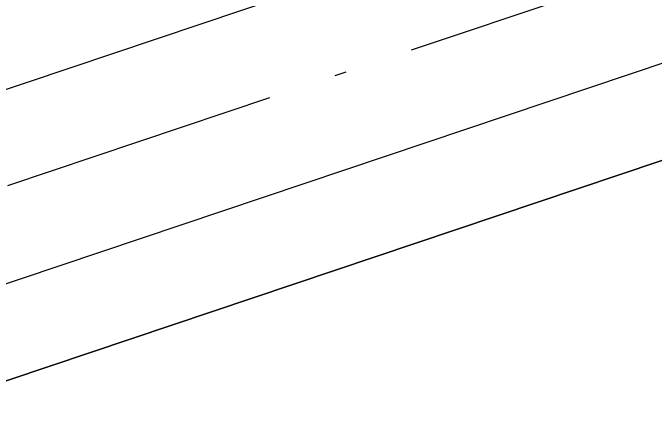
# Model space of a CAD drawing. Header units: metres. Extents: x 551291 to 569219, y 2064429 to 2066248.
# Drawn here: x 552672.14 to 552693.07, y 2065537.13 to 2065550.32 of the extents above; entities that cross this region are included whole.
import ezdxf

# ---------------------------------------------------------------- set-up
doc = ezdxf.new("R2010")
doc.units = ezdxf.units.M
doc.linetypes.add('ACAD_ISO10W100', pattern=[18.5, 12, -3, 0.5, -3])
for name, color, linetype in [('BoThamCo', 94, 'CONTINUOUS'), ('LogDg', 7, 'CONTINUOUS'), ('TimDg', 222, 'CONTINUOUS'), ('ViaHeS', 32, 'CONTINUOUS')]:
    doc.layers.add(name, color=color, linetype=linetype)

msp = doc.modelspace()

# ---------------------------------------------------------------- linework, layer by layer
at = {"layer": 'BoThamCo'}
msp.add_lwpolyline([(552702.671, 2065527.568), (552706.046, 2065533.969), (552703.309, 2065543.61), (552697.204, 2065546.83), (552649.474, 2065530.812), (552646.325, 2065524.481), (552649.506, 2065515), (552655.837, 2065511.851)], close=True, dxfattribs=at)
at = {"layer": 'LogDg'}
for points in [[(552703.094, 2065566.34), (552694.892, 2065595.232, 0.428104), (552684.651, 2065600.632), (552560.873, 2065559.092, 0.414214), (552555.834, 2065548.963), (552565.378, 2065520.521, 0.414214), (552575.508, 2065515.482), (552697.943, 2065556.571, 0.400458), (552703.094, 2065566.34)], [(552709.108, 2065545.153), (552711.842, 2065535.522, -0.400458), (552706.692, 2065525.753), (552656.792, 2065509.007, -0.414214), (552646.662, 2065514.046), (552643.481, 2065523.526, -0.414214), (552648.52, 2065533.656), (552698.867, 2065550.552, -0.428104), (552709.108, 2065545.153)]]:
    msp.add_lwpolyline(points, format="xyb", dxfattribs=at)
at = {"layer": 'TimDg', "linetype": 'ACAD_ISO10W100', "ltscale": 0.75}
msp.add_lwpolyline([(552917.272, 2065627.012), (552566.034, 2065509.139)], dxfattribs=at)
at = {"layer": 'ViaHeS'}
msp.add_lwpolyline([(552646.325, 2065524.481), (552649.474, 2065530.812), (552697.204, 2065546.83), (552703.309, 2065543.61), (552706.046, 2065533.969), (552702.671, 2065527.568), (552655.837, 2065511.851), (552649.506, 2065515)], close=True, dxfattribs=at)

doc.saveas('drawing.dxf')
